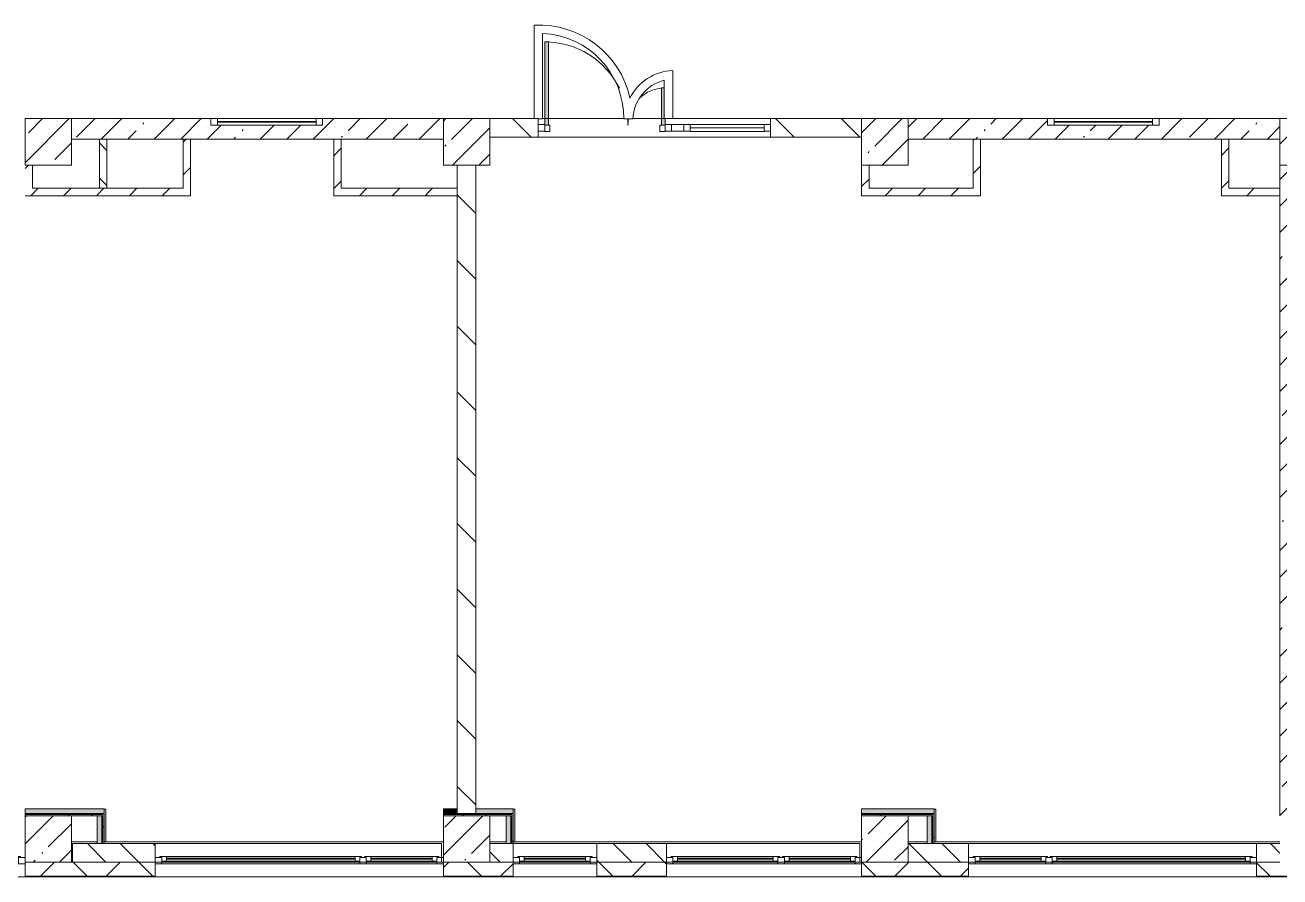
# Model space of a CAD drawing. Header units: millimetres. Extents: x 81663 to 277412, y -8553 to 29000.
# Drawn here: x 200138 to 213638, y -258 to 8906 of the extents above; entities that cross this region are included whole.
import ezdxf

# ---------------------------------------------------------------- set-up
doc = ezdxf.new("R2010")
doc.units = ezdxf.units.MM
for name, color, linetype, lineweight, true_color in [('A-DETL-GENF-5', 7, 'Continuous', 5, 0xaaaaaa), ('A-DOOR-2', 7, 'Continuous', 5, 0xe2e2e2), ('A-DOOR-3', 7, 'Continuous', 5, 0xaaaaaa), ('A-FLOR-2', 7, 'Continuous', 5, 0xaaaaaa), ('I-WALL-1', 7, 'Continuous', 5, 0xe7e7e7), ('I-WALL-2', 7, 'Continuous', 9, 0xe7e7e7), ('I-WALL-5', 7, 'Continuous', 5, 0x787878)]:
    doc.layers.add(name, color=color, linetype=linetype, lineweight=lineweight, true_color=true_color)
for name, color, linetype, lineweight in [('A-GLAZ-2', 7, 'Continuous', 5), ('A-GLAZ-CURT-2', 7, 'Continuous', 5), ('A-GLAZ-CWMG-2', 7, 'Continuous', 5), ('A-WALL', 7, 'Continuous', 9), ('A-WALL-4', 7, 'Continuous', 5), ('I-WALL-3', 7, 'Continuous', 5), ('S-COLS-1', 7, 'Continuous', 5)]:
    doc.layers.add(name, color=color, linetype=linetype, lineweight=lineweight)
pattern_1 = [(45, (148228.23, 0), (-176.7767, 176.7767), [])]
pattern_2 = [(45, (148228.23, 0), (-285.1231, 285.1231), []), (45, (148513.35, 0), (-285.1231, 285.1231), [504.031, -100.806, 16.764, -84.042])]
pattern_3 = [(135, (148228.23, 0), (-353.5534, -353.5534), [])]
pattern_4 = [(135, (148228.23, 0), (-176.7767, -176.7767), [])]
pattern_5 = [(45, (148228.2, 0), (-530.33, 530.33), []), (135, (148228.2, 0), (-530.33, -530.33), [])]

# ---------------------------------------------------------------- blocks, each defined once
blk = doc.blocks.new('BSC_Колонна _Прямоугольная - 500х500-V7-2_5_3_птичка')
at = {"layer": 'S-COLS-1'}
h = blk.add_hatch(dxfattribs=at)
h.set_pattern_fill('FP_33', color=256, style=0, pattern_type=2)
h.set_pattern_definition([(45, (-52160, -7650), (-285.123, 285.123), []), (45, (-51874.88, -7650), (-285.123, 285.123), [504.031, -100.806, 16.764, -84.042])])
h.paths.add_polyline_path([(-250, -250), (250, -250), (250, 250), (-250, 250)])
for p, q in [((250, 250), (-250, 250)), ((-250, 250), (-250, -250)), ((250, -250), (250, 250)), ((-250, -250), (250, -250))]:
    blk.add_line(p, q, dxfattribs=at)
blk = doc.blocks.new('BSC_Колонна _Прямоугольная - 500х500-V8-2_5_3_птичка')
at = {"layer": 'S-COLS-1'}
h = blk.add_hatch(dxfattribs=at)
h.set_pattern_fill('FP_34', color=256, style=0, pattern_type=2)
h.set_pattern_definition([(45, (-61160, -7650), (-285.1231, 285.1231), []), (45, (-60874.88, -7650), (-285.123, 285.123), [504.031, -100.806, 16.764, -84.042])])
h.paths.add_polyline_path([(-250, -250), (250, -250), (250, 250), (-250, 250)])
for p, q in [((250, 250), (-250, 250)), ((-250, 250), (-250, -250)), ((250, -250), (250, 250)), ((-250, -250), (250, -250))]:
    blk.add_line(p, q, dxfattribs=at)
blk = doc.blocks.new('BSC_Колонна _Прямоугольная - 500х500-V14-2_5_3_птичка')
at = {"layer": 'S-COLS-1'}
h = blk.add_hatch(dxfattribs=at)
h.set_pattern_fill('FP_40', color=256, style=0, pattern_type=2)
h.set_pattern_definition([(45, (-52160, -150), (-285.123, 285.123), []), (45, (-51874.88, -150), (-285.123, 285.123), [504.031, -100.806, 16.764, -84.042])])
h.paths.add_polyline_path([(-250, -250), (250, -250), (250, 250), (-250, 250)])
for p, q in [((250, 250), (-250, 250)), ((-250, 250), (-250, -250)), ((250, -250), (250, 250)), ((-250, -250), (250, -250))]:
    blk.add_line(p, q, dxfattribs=at)
blk = doc.blocks.new('BSC_Колонна _Прямоугольная - 500х500-V15-2_5_3_птичка')
at = {"layer": 'S-COLS-1'}
h = blk.add_hatch(dxfattribs=at)
h.set_pattern_fill('FP_41', color=256, style=0, pattern_type=2)
h.set_pattern_definition([(45, (-61160, -150), (-285.123, 285.123), []), (45, (-60874.88, -150), (-285.123, 285.123), [504.031, -100.806, 16.764, -84.042])])
h.paths.add_polyline_path([(-159, -250), (250, -250), (250, 250), (-250, 250), (-250, -250)])
for p, q in [((250, 250), (-250, 250)), ((-250, 250), (-250, -250)), ((250, -250), (250, 250)), ((-250, -250), (250, -250))]:
    blk.add_line(p, q, dxfattribs=at)
blk = doc.blocks.new('BSC_Колонна _Прямоугольная - 500х500-V19-2_5_3_птичка')
at = {"layer": 'S-COLS-1'}
h = blk.add_hatch(dxfattribs=at)
h.set_pattern_fill('FP_45', color=256, style=0, pattern_type=2)
h.set_pattern_definition([(45, (-65660, -7650), (-285.1231, 285.1231), []), (45, (-65374.88, -7650), (-285.1231, 285.1231), [504.031, -100.806, 16.764, -84.042])])
h.paths.add_polyline_path([(-22, -250), (250, -250), (250, 250), (-250, 250), (-250, -250)])
for p, q in [((250, 250), (-250, 250)), ((-250, 250), (-250, -250)), ((250, -250), (250, 250)), ((-250, -250), (250, -250))]:
    blk.add_line(p, q, dxfattribs=at)
blk = doc.blocks.new('BSC_Колонна _Прямоугольная - 500х500-V37-2_5_3_птичка')
at = {"layer": 'S-COLS-1'}
h = blk.add_hatch(dxfattribs=at)
h.set_pattern_fill('FP_74', color=256, style=0, pattern_type=2)
h.set_pattern_definition([(45, (-56660, -150), (-285.123, 285.123), []), (45, (-56374.88, -150), (-285.123, 285.123), [504.031, -100.806, 16.764, -84.042])])
h.paths.add_polyline_path([(-250, -250), (250, -250), (250, 250), (-250, 250), (-250, 80)])
for p, q in [((250, 250), (-250, 250)), ((-250, 250), (-250, -250)), ((250, -250), (250, 250)), ((-250, -250), (250, -250))]:
    blk.add_line(p, q, dxfattribs=at)
blk = doc.blocks.new('BSC_Колонна _Прямоугольная - 500х500-V38-2_5_3_птичка')
at = {"layer": 'S-COLS-1'}
h = blk.add_hatch(dxfattribs=at)
h.set_pattern_fill('FP_75', color=256, style=0, pattern_type=2)
h.set_pattern_definition([(45, (-56660, -7650), (-285.123, 285.123), []), (45, (-56374.88, -7650), (-285.123, 285.123), [504.031, -100.806, 16.764, -84.042])])
h.paths.add_polyline_path([(-250, -250), (250, -250), (250, 250), (-250, 250), (-250, 100)])
for p, q in [((250, 250), (-250, 250)), ((-250, 250), (-250, -250)), ((250, -250), (250, 250)), ((-250, -250), (250, -250))]:
    blk.add_line(p, q, dxfattribs=at)
blk = doc.blocks.new('120_Окно_СКБ_2Ст - 120_Окно_СКБ_2Ст 3100х2500 _мал_створка слева_-22446080-2_5_3_птичка')
at = {"layer": 'A-GLAZ-2'}
for p, q in [((-1550, -127), (-1550, -57)), ((-1550, -57), (-1480, -57)), ((1550, -57), (-1550, -57)), ((-1480, -127), (-1550, -127)), ((-1550, -127), (-1500, -127)), ((-1480, -127), (-1500, -127)), ((-1500, -127), (-1500, -137)), ((-1480, -57), (-1480, -127)), ((650, -87), (-1480, -87)), ((-1480, -87), (-1480, -127)), ((-1430, -137), (-1430, -87)), ((-1430, -107), (600, -107)), ((600, -117), (-1430, -117)), ((600, -137), (600, -87)), ((650, -127), (650, -57)), ((650, -57), (720, -57)), ((650, -127), (650, -87)), ((720, -127), (650, -127)), ((670, -127), (650, -127)), ((670, -127), (700, -127)), ((670, -137), (670, -127)), ((720, -127), (700, -127)), ((700, -127), (700, -137)), ((720, -57), (720, -127)), ((1480, -87), (720, -87)), ((720, -87), (720, -127)), ((770, -137), (770, -87)), ((770, -107), (1430, -107)), ((1430, -117), (770, -117)), ((1430, -137), (1430, -87)), ((1480, -127), (1480, -57)), ((1480, -57), (1550, -57)), ((1480, -127), (1480, -87)), ((1550, -127), (1480, -127)), ((1500, -127), (1480, -127)), ((1500, -127), (1550, -127)), ((1500, -137), (1500, -127)), ((1550, -57), (1550, -127)), ((-1500, -137), (670, -137)), ((670, -137), (-1500, -137)), ((700, -137), (1500, -137)), ((1500, -137), (700, -137))]:
    blk.add_line(p, q, dxfattribs=at)
blk = doc.blocks.new('120_Окно_СКБ_1Ст - 120_Окно_СКБ_1Ст 900х2500_h_-20664874-2_5_3_птичка')
at = {"layer": 'A-GLAZ-2'}
for p, q in [((-450, -127), (-450, -57)), ((-450, -57), (-380, -57)), ((450, -57), (-450, -57)), ((-380, -127), (-450, -127)), ((-450, -127), (-400, -127)), ((-380, -127), (-400, -127)), ((-400, -127), (-400, -137)), ((-380, -57), (-380, -127)), ((380, -87), (-380, -87)), ((-380, -87), (-380, -127)), ((-330, -137), (-330, -87)), ((-330, -107), (330, -107)), ((330, -117), (-330, -117)), ((330, -137), (330, -87)), ((380, -127), (380, -57)), ((380, -57), (450, -57)), ((380, -127), (380, -87)), ((450, -127), (380, -127)), ((400, -127), (380, -127)), ((400, -127), (450, -127)), ((400, -137), (400, -127)), ((450, -57), (450, -127)), ((-400, -137), (400, -137)), ((400, -137), (-400, -137))]:
    blk.add_line(p, q, dxfattribs=at)
blk = doc.blocks.new('120_Окно_СКБ_2Ст - 120_Окно_СКБ_2Ст 2100х2500 _мал створка СЛЕВА_-22446485-2_5_3_птичка')
at = {"layer": 'A-GLAZ-2'}
for p, q in [((-1050, -127), (-1050, -57)), ((-1050, -57), (-980, -57)), ((1050, -57), (-1050, -57)), ((-980, -127), (-1050, -127)), ((-1050, -127), (-1000, -127)), ((-980, -127), (-1000, -127)), ((-1000, -127), (-1000, -137)), ((-980, -57), (-980, -127)), ((-220, -87), (-980, -87)), ((-980, -87), (-980, -127)), ((-930, -137), (-930, -87)), ((-930, -107), (-270, -107)), ((-270, -117), (-930, -117)), ((-270, -137), (-270, -87)), ((-220, -127), (-220, -57)), ((-220, -57), (-150, -57)), ((-220, -127), (-220, -87)), ((-150, -127), (-220, -127)), ((-200, -127), (-220, -127)), ((-200, -127), (-170, -127)), ((-200, -137), (-200, -127)), ((-150, -127), (-170, -127)), ((-170, -127), (-170, -137)), ((-150, -57), (-150, -127)), ((980, -87), (-150, -87)), ((-150, -87), (-150, -127)), ((-100, -137), (-100, -87)), ((-100, -107), (930, -107)), ((930, -117), (-100, -117)), ((930, -137), (930, -87)), ((980, -127), (980, -57)), ((980, -57), (1050, -57)), ((980, -127), (980, -87)), ((1050, -127), (980, -127)), ((1000, -127), (980, -127)), ((1000, -127), (1050, -127)), ((1000, -137), (1000, -127)), ((1050, -57), (1050, -127)), ((-1000, -137), (-200, -137)), ((-200, -137), (-1000, -137)), ((-170, -137), (1000, -137)), ((1000, -137), (-170, -137))]:
    blk.add_line(p, q, dxfattribs=at)
blk = doc.blocks.new('120_Окно_СКБ_2Ст - 120_Окно_СКБ_2Ст 3100х2500 _мал_ створка слева-2_-V46-2_5_3_птичка')
at = {"layer": 'A-GLAZ-2'}
for p, q in [((-1550, -127), (-1550, -57)), ((-1550, -57), (-1480, -57)), ((1550, -57), (-1550, -57)), ((-1480, -127), (-1550, -127)), ((-1550, -127), (-1500, -127)), ((-1480, -127), (-1500, -127)), ((-1500, -127), (-1500, -137)), ((-1480, -57), (-1480, -127)), ((-720, -87), (-1480, -87)), ((-1480, -87), (-1480, -127)), ((-1430, -137), (-1430, -87)), ((-1430, -107), (-770, -107)), ((-770, -117), (-1430, -117)), ((-770, -137), (-770, -87)), ((-720, -127), (-720, -57)), ((-720, -57), (-650, -57)), ((-720, -127), (-720, -87)), ((-650, -127), (-720, -127)), ((-700, -127), (-720, -127)), ((-700, -127), (-670, -127)), ((-700, -137), (-700, -127)), ((-650, -127), (-670, -127)), ((-670, -127), (-670, -137)), ((-650, -57), (-650, -127)), ((1480, -87), (-650, -87)), ((-650, -87), (-650, -127)), ((-600, -137), (-600, -87)), ((-600, -107), (1430, -107)), ((1430, -117), (-600, -117)), ((1430, -137), (1430, -87)), ((1480, -127), (1480, -57)), ((1480, -57), (1550, -57)), ((1480, -127), (1480, -87)), ((1550, -127), (1480, -127)), ((1500, -127), (1480, -127)), ((1500, -127), (1550, -127)), ((1500, -137), (1500, -127)), ((1550, -57), (1550, -127)), ((-1500, -137), (-700, -137)), ((-700, -137), (-1500, -137)), ((-670, -137), (1500, -137)), ((1500, -137), (-670, -137))]:
    blk.add_line(p, q, dxfattribs=at)
blk = doc.blocks.new('120_Окно_СКБ_2Ст - 120_Окно_СКБ_2Ст 3100х2500 _мал_ створка слева-2_-V47-2_5_3_птичка')
at = {"layer": 'A-GLAZ-2'}
for p, q in [((-1550, -127), (-1550, -57)), ((-1550, -57), (-1480, -57)), ((1550, -57), (-1550, -57)), ((-1480, -127), (-1550, -127)), ((-1550, -127), (-1503, -127)), ((-1480, -127), (-1500, -127)), ((-1500, -127), (-1500, -137)), ((-1480, -57), (-1480, -127)), ((-720, -87), (-1480, -87)), ((-1480, -87), (-1480, -127)), ((-1430, -137), (-1430, -87)), ((-1430, -107), (-770, -107)), ((-770, -117), (-1430, -117)), ((-770, -137), (-770, -87)), ((-720, -127), (-720, -57)), ((-720, -57), (-650, -57)), ((-720, -127), (-720, -87)), ((-650, -127), (-720, -127)), ((-700, -127), (-720, -127)), ((-700, -127), (-670, -127)), ((-700, -137), (-700, -127)), ((-650, -127), (-670, -127)), ((-670, -127), (-670, -137)), ((-650, -57), (-650, -127)), ((1480, -87), (-650, -87)), ((-650, -87), (-650, -127)), ((-600, -137), (-600, -87)), ((-600, -107), (1430, -107)), ((1430, -117), (-600, -117)), ((1430, -137), (1430, -87)), ((1480, -127), (1480, -57)), ((1480, -57), (1550, -57)), ((1480, -127), (1480, -87)), ((1550, -127), (1480, -127)), ((1500, -127), (1480, -127)), ((1500, -127), (1550, -127)), ((1500, -137), (1500, -127)), ((1550, -57), (1550, -127)), ((-1500, -137), (-700, -137)), ((-700, -137), (-1500, -137)), ((-670, -137), (1500, -137)), ((1500, -137), (-670, -137))]:
    blk.add_line(p, q, dxfattribs=at)
blk = doc.blocks.new('120_Окно_СКБ_1Ст - 120_Окно_СКБ_1Ст 400х1200 EI30-24228621-2_5_3_птичка')
at = {"layer": 'A-GLAZ-2'}
for p, q in [((-600, 40), (-600, 110)), ((-600, 110), (-530, 110)), ((600, 110), (-600, 110)), ((-530, 40), (-600, 40)), ((-600, 40), (600, 40)), ((-530, 110), (-530, 40)), ((530, 80), (-530, 80)), ((530, 70), (-530, 70)), ((530, 40), (530, 110)), ((530, 110), (600, 110)), ((600, 40), (530, 40)), ((600, 110), (600, 40))]:
    blk.add_line(p, q, dxfattribs=at)
blk = doc.blocks.new('Прямоугольный импост - 50 x 70 мм-31700031-2_5_3_птичка')
at = {"layer": 'A-GLAZ-CWMG-2'}
for p, q in [((-70, 35), (0, 35)), ((-70, -35), (-70, 35)), ((0, 35), (0, -35)), ((0, -35), (-70, -35))]:
    blk.add_line(p, q, dxfattribs=at)
blk = doc.blocks.new('Дверь_Витражная_остекление_ - ДВН_ДАО_Главный вход_1200 в свету-V157-2_5_3_птичка')
at = {"layer": 'A-DOOR-2'}
for points in [[(-607, 30), (-607, 925), (-647, 925), (-647, 30)], [(647, 30), (647, 100), (639, 100), (639, 430), (607, 430), (607, 30), (639, 30)]]:
    blk.add_hatch(color=256, dxfattribs=at).paths.add_polyline_path(points)
at = {"layer": 'A-DETL-GENF-5'}
for p, q in [((-607, 925), (-647, 925)), ((-647, 925), (-647, 35)), ((-607, 30), (-607, 925)), ((639, 430), (607, 430)), ((607, 430), (607, 30)), ((-647, 30), (-607, 30)), ((-592, 30), (-647, 30)), ((-592, -40), (-592, 30)), ((592, -40), (592, 30)), ((592, 30), (647, 30)), ((607, 30), (647, 30)), ((647, 35), (647, 100)), ((-647, -40), (-592, -40)), ((647, -40), (592, -40))]:
    blk.add_line(p, q, dxfattribs=at)
at = {"layer": 'A-DOOR-3'}
for p, q in [((-647, 925), (-647, 35)), ((647, 100), (647, 35))]:
    blk.add_line(p, q, dxfattribs=at)
for centre, radius, start, end in [((-647, 30), 895, 26.2405, 90), ((647, 30), 400, 91.3229, 133.9937), ((-647, 30), 895, 360, 4.3606), ((647, 30), 400, 170.1518, 180)]:
    blk.add_arc(centre, radius, start, end, dxfattribs=at)
blk = doc.blocks.new('Системная панель - Стемалит - 40мм-32257327-2_5_3_птичка')
at = {"layer": 'A-GLAZ-CURT-2'}
for p, q in [((65, 35), (-65, 35)), ((-65, 35), (-65, -35)), ((65, -35), (65, 35)), ((-65, -35), (65, -35))]:
    blk.add_line(p, q, dxfattribs=at)
blk = doc.blocks.new('Прямоугольный импост - 50 x 70 мм-31687886-2_5_3_птичка')
at = {"layer": 'A-GLAZ-CWMG-2'}
for p, q in [((-35, 35), (35, 35)), ((-35, -35), (-35, 35)), ((35, 35), (35, -35)), ((35, -35), (-35, -35))]:
    blk.add_line(p, q, dxfattribs=at)
blk = doc.blocks.new('Прямоугольный импост - 50 x 70 мм-31701779-2_5_3_птичка')
at = {"layer": 'A-GLAZ-CWMG-2'}
for p, q in [((0, 35), (-70, 35)), ((-70, 35), (-70, -35)), ((0, -35), (0, 35)), ((-70, -35), (0, -35))]:
    blk.add_line(p, q, dxfattribs=at)
blk = doc.blocks.new('Системная панель - Стекло - 40мм-V158-2_5_3_птичка')
at = {"layer": 'A-GLAZ-CURT-2'}
for p, q in [((397.5, 0), (-397.5, 0)), ((-397.5, 0), (-397.5, -40)), ((397.5, -40), (397.5, 0)), ((-397.5, -40), (397.5, -40))]:
    blk.add_line(p, q, dxfattribs=at)
blk = doc.blocks.new('Прямоугольный импост - 50 x 70 мм-31702100-2_5_3_птичка')
at = {"layer": 'A-GLAZ-CWMG-2'}
for p, q in [((-35, 35), (35, 35)), ((-35, -35), (-35, 35)), ((35, 35), (35, -35)), ((35, -35), (-35, -35))]:
    blk.add_line(p, q, dxfattribs=at)
blk = doc.blocks.new('Прямоугольный импост - 50 x 70 мм-31720914-2_5_3_птичка')
at = {"layer": 'A-GLAZ-CWMG-2'}
blk.add_line((6460, 7920), (5665, 7920), dxfattribs=at)

msp = doc.modelspace()

# ---------------------------------------------------------------- hatches: boundary and pattern name
at = {"layer": 'A-WALL-4'}
h = msp.add_hatch(dxfattribs=at)
h.set_pattern_fill('FP_58', color=256, style=0, pattern_type=2)
h.set_pattern_definition(pattern_4)
h.paths.add_polyline_path([(200648.2, -100), (201538.2, -100), (201538.2, 100), (200648.2, 100)])
h = msp.add_hatch(dxfattribs=at)
h.set_pattern_fill('FP_58', color=256, style=0, pattern_type=2)
h.set_pattern_definition(pattern_4)
h.paths.add_polyline_path([(206288.2, -100), (207038.2, -100), (207038.2, 100), (206288.2, 100)])
h.paths.add_polyline_path([(205388.2, -100), (205388.2, 100), (205138.2, 100), (205138.2, -100)])
h = msp.add_hatch(dxfattribs=at)
h.set_pattern_fill('FP_58', color=256, style=0, pattern_type=2)
h.set_pattern_definition(pattern_4)
h.paths.add_polyline_path([(210156.4, -100), (210288.2, -100), (210288.2, 100), (209638.2, 100), (209638.2, -100)])
h.paths.add_polyline_path([(213638.2, -100), (213638.2, 100), (213388.2, 100), (213388.2, -100)])
h = msp.add_hatch(dxfattribs=at)
h.set_pattern_fill('FP_48', color=256, style=0, pattern_type=2)
h.set_pattern_definition([(45, (148228.23, 0), (-353.5534, 353.5534), []), (135, (148228.23, 0), (-353.5534, -353.5534), [])])
h.paths.add_polyline_path([(223928.2, -250), (223928.2, -100), (219788.2, -100), (219788.2, -250), (223141.7, -250)])
h.paths.add_polyline_path([(217576.5, -250), (218888.2, -250), (218888.2, -100), (215288.2, -100), (215288.2, -250), (215721.5, -250)])
h.paths.add_polyline_path([(210156.4, -250), (210288.2, -250), (210288.2, -100), (209138.2, -100), (209138.2, -250), (209228.9, -250)])
h.paths.add_polyline_path([(205138.2, -250), (205388.2, -250), (205388.2, -100), (204638.2, -100), (204638.2, -250), (205055, -250)])
h.paths.add_polyline_path([(207038.2, -250), (207038.2, -100), (206288.2, -100), (206288.2, -250), (206446.3, -250)])
h.paths.add_polyline_path([(213388.2, -250), (214388.2, -250), (214388.2, -100), (213388.2, -100)])
h.paths.add_polyline_path([(201538.2, -250), (201538.2, -100), (200138.2, -100), (200138.2, -250), (200881.2, -250)])
h.paths.add_polyline_path([(197038.2, -250), (197038.2, -100), (195638.2, -100), (195638.2, -250), (196243.6, -250)])
h.paths.add_polyline_path([(193461, -250), (193538.2, -250), (193538.2, -100), (193164.6, -100), (193164.6, -250)])
h.paths.add_polyline_path([(191638.2, -250), (192264.6, -250), (192264.6, -100), (190888.2, -100), (190888.2, -250), (191606, -250)])
h.paths.add_polyline_path([(184118.2, -250), (184118.2, -100), (182998.2, -100), (182998.2, -250), (183722.1, -250)])
h.paths.add_polyline_path([(187268.2, -250), (187788.2, -250), (187788.2, -100), (186218.2, -100), (186218.2, -250), (186968.4, -250)])
h.paths.add_polyline_path([(181403.3, -250), (182098.2, -250), (182098.2, -100), (181238.2, -100), (181238.2, -250)])
h.paths.add_polyline_path([(179084.5, -250), (179138.2, -250), (179138.2, -100), (177438, -100), (177438, -250), (178620.7, -250)])
h.paths.add_polyline_path([(170273, -250), (170938.2, -250), (170938.2, -100), (169838.2, -100), (169838.2, -250)])
h.paths.add_polyline_path([(164707.9, -250), (165488.2, -250), (165488.2, -100), (164338.2, -100), (164338.2, -250)])
h.paths.add_polyline_path([(166388.2, -250), (167038.2, -250), (167038.2, -100), (166388.2, -100)])
h.paths.add_polyline_path([(173038.2, -250), (174638, -250), (174638, -100), (173038.2, -100)])
h.paths.add_polyline_path([(156788.2, -250), (156788.2, -100), (152858.2, -100), (152858.2, -250), (156360.2, -250)])
h.paths.add_polyline_path([(150795.1, -250), (151958.2, -250), (151958.2, -100), (147968.2, -100), (147968.2, -250), (148940.1, -250)])
h.paths.add_polyline_path([(159888.2, -250), (161238.2, -250), (161238.2, -100), (159888.2, -100)])
at = {"layer": 'I-WALL-1'}
for points in [[(204788.2, 425), (204788.2, 475), (204638.2, 475), (204638.2, 425)], [(200963.2, 100), (200963.2, 400), (200913.2, 400), (200913.2, 100)]]:
    msp.add_hatch(color=256, dxfattribs=at).paths.add_polyline_path(points)
at = {"layer": 'I-WALL-2'}
for points in [[(200988.2, 425), (200988.2, 475), (200138.2, 475), (200138.2, 425), (200881.2, 425)], [(205388.2, 425), (205388.2, 475), (204988.2, 475), (204988.2, 425), (205375.7, 425)], [(209918.2, 425), (209918.2, 475), (209138.2, 475), (209138.2, 425), (209228.9, 425)], [(205363.2, 100), (205363.2, 400), (205313.2, 400), (205313.2, 100)], [(209893.2, 100), (209893.2, 400), (209843.2, 400), (209843.2, 100)]]:
    msp.add_hatch(color=256, dxfattribs=at).paths.add_polyline_path(points)
at = {"layer": 'I-WALL-3'}
h = msp.add_hatch(dxfattribs=at)
h.set_pattern_fill('FP_56', color=256, style=0, pattern_type=2)
h.set_pattern_definition(pattern_2)
h.paths.add_polyline_path([(201918.2, 7680), (204638.2, 7680), (204638.2, 7900), (203338.2, 7900), (203338.2, 7830), (202138.2, 7830), (202138.2, 7900), (200638.2, 7900), (200638.2, 7680), (201838.2, 7680)])
h = msp.add_hatch(dxfattribs=at)
h.set_pattern_fill('FP_59', color=256, style=0, pattern_type=2)
h.set_pattern_definition(pattern_3)
h.paths.add_polyline_path([(209138.2, 7700), (209138.2, 7900), (208159.2, 7900), (208159.2, 7700), (208301.3, 7700)])
h.paths.add_polyline_path([(205138.2, 7700), (205659.2, 7700), (205659.2, 7900), (205138.2, 7900), (205138.2, 7750.3)])
h = msp.add_hatch(dxfattribs=at)
h.set_pattern_fill('FP_56', color=256, style=0, pattern_type=2)
h.set_pattern_definition(pattern_2)
h.paths.add_polyline_path([(213088.2, 7680), (213638.2, 7680), (213638.2, 7900), (212338.2, 7900), (212338.2, 7830), (211138.2, 7830), (211138.2, 7900), (209638.2, 7900), (209638.2, 7680), (213008.2, 7680)])
h = msp.add_hatch(dxfattribs=at)
h.set_pattern_fill('FP_60', color=256, style=0, pattern_type=2)
h.set_pattern_definition(pattern_1)
h.paths.add_polyline_path([(201918.2, 7070), (201918.2, 7680), (201838.2, 7680), (201838.2, 7070)])
h = msp.add_hatch(dxfattribs=at)
h.set_pattern_fill('FP_60', color=256, style=0, pattern_type=2)
h.set_pattern_definition(pattern_1)
h.paths.add_polyline_path([(203538.2, 7070), (203538.2, 7680), (203458.2, 7680), (203458.2, 7070)])
h = msp.add_hatch(dxfattribs=at)
h.set_pattern_fill('FP_60', color=256, style=0, pattern_type=2)
h.set_pattern_definition(pattern_1)
h.paths.add_polyline_path([(210418.2, 7150), (210418.2, 7680), (210338.2, 7680), (210338.2, 7150)])
h = msp.add_hatch(dxfattribs=at)
h.set_pattern_fill('FP_60', color=256, style=0, pattern_type=2)
h.set_pattern_definition(pattern_1)
h.paths.add_polyline_path([(213088.2, 7070), (213088.2, 7680), (213008.2, 7680), (213008.2, 7070)])
h = msp.add_hatch(dxfattribs=at)
h.set_pattern_fill('FP_60', color=256, style=0, pattern_type=2)
h.set_pattern_definition(pattern_1)
h.paths.add_polyline_path([(200218.2, 7150), (200218.2, 7400), (200138.2, 7400), (200138.2, 7150)])
h = msp.add_hatch(dxfattribs=at)
h.set_pattern_fill('FP_59', color=256, style=0, pattern_type=2)
h.set_pattern_definition(pattern_3)
h.paths.add_polyline_path([(204988.2, 425), (204988.2, 7400), (204788.2, 7400), (204788.2, 425)])
h = msp.add_hatch(dxfattribs=at)
h.set_pattern_fill('FP_60', color=256, style=0, pattern_type=2)
h.set_pattern_definition(pattern_1)
h.paths.add_polyline_path([(209218.2, 7150), (209218.2, 7400), (209138.2, 7400), (209138.2, 7150)])
h = msp.add_hatch(dxfattribs=at)
h.set_pattern_fill('FP_56', color=256, style=0, pattern_type=2)
h.set_pattern_definition(pattern_2)
h.paths.add_polyline_path([(213638.2, 400), (213858.2, 400), (213858.2, 7400), (213638.2, 7400), (213638.2, 808.9)])
h = msp.add_hatch(dxfattribs=at)
h.set_pattern_fill('FP_60', color=256, style=0, pattern_type=2)
h.set_pattern_definition(pattern_1)
h.paths.add_polyline_path([(201838.2, 7070), (201838.2, 7150), (200138.2, 7150), (200138.2, 7070), (200881.2, 7070)])
h = msp.add_hatch(dxfattribs=at)
h.set_pattern_fill('FP_60', color=256, style=0, pattern_type=2)
h.set_pattern_definition(pattern_1)
h.paths.add_polyline_path([(204486.7, 7070), (204486.7, 7150), (203538.2, 7150), (203538.2, 7070)])
h = msp.add_hatch(dxfattribs=at)
h.set_pattern_fill('FP_60', color=256, style=0, pattern_type=2)
h.set_pattern_definition(pattern_1)
h.paths.add_polyline_path([(204788.2, 7070), (204788.2, 7150), (204486.7, 7150), (204486.7, 7070), (204591.3, 7070)])
h = msp.add_hatch(dxfattribs=at)
h.set_pattern_fill('FP_60', color=256, style=0, pattern_type=2)
h.set_pattern_definition(pattern_1)
h.paths.add_polyline_path([(209138.2, 7070), (210418.2, 7070), (210418.2, 7150), (209138.2, 7150)])
h = msp.add_hatch(dxfattribs=at)
h.set_pattern_fill('FP_60', color=256, style=0, pattern_type=2)
h.set_pattern_definition(pattern_1)
h.paths.add_polyline_path([(213638.2, 7070), (213638.2, 7150), (213088.2, 7150), (213088.2, 7070)])
h = msp.add_hatch(dxfattribs=at)
h.set_pattern_fill('FP_160', color=256, style=0, pattern_type=2)
h.set_pattern_definition(pattern_5)
h.paths.add_polyline_path([(200975.7, 412.5), (200988.2, 412.5), (200988.2, 425), (200138.2, 425), (200138.2, 412.5), (200881.2, 412.5)])
h = msp.add_hatch(dxfattribs=at)
h.set_pattern_fill('FP_160', color=256, style=0, pattern_type=2)
h.set_pattern_definition(pattern_5)
h.paths.add_polyline_path([(200975.7, 400), (200975.7, 412.5), (200138.2, 412.5), (200138.2, 400), (200963.2, 400)])
h = msp.add_hatch(dxfattribs=at)
h.set_pattern_fill('FP_160', color=256, style=0, pattern_type=2)
h.set_pattern_definition(pattern_5)
h.paths.add_polyline_path([(200975.7, 100), (200988.2, 100), (200988.2, 412.5), (200975.7, 412.5), (200975.7, 230.5)])
h = msp.add_hatch(dxfattribs=at)
h.set_pattern_fill('FP_160', color=256, style=0, pattern_type=2)
h.set_pattern_definition(pattern_5)
h.paths.add_polyline_path([(204988.2, 412.5), (204988.2, 425), (204638.2, 425), (204638.2, 412.5), (204788.2, 412.5)])
h = msp.add_hatch(dxfattribs=at)
h.set_pattern_fill('FP_160', color=256, style=0, pattern_type=2)
h.set_pattern_definition(pattern_5)
h.paths.add_polyline_path([(204988.2, 400), (204988.2, 412.5), (204638.2, 412.5), (204638.2, 400), (204788.2, 400)])
h = msp.add_hatch(dxfattribs=at)
h.set_pattern_fill('FP_160', color=256, style=0, pattern_type=2)
h.set_pattern_definition(pattern_5)
h.paths.add_polyline_path([(205375.7, 412.5), (205375.7, 425), (204788.2, 425), (204788.2, 412.5), (205363.2, 412.5)])
h = msp.add_hatch(dxfattribs=at)
h.set_pattern_fill('FP_160', color=256, style=0, pattern_type=2)
h.set_pattern_definition(pattern_5)
h.paths.add_polyline_path([(205138.2, 400), (205363.2, 400), (205363.2, 412.5), (204788.2, 412.5), (204788.2, 400), (205055, 400)])
h = msp.add_hatch(dxfattribs=at)
h.set_pattern_fill('FP_160', color=256, style=0, pattern_type=2)
h.set_pattern_definition(pattern_5)
h.paths.add_polyline_path([(205363.2, 100), (205375.7, 100), (205375.7, 412.5), (205363.2, 412.5), (205363.2, 230.5)])
h = msp.add_hatch(dxfattribs=at)
h.set_pattern_fill('FP_160', color=256, style=0, pattern_type=2)
h.set_pattern_definition(pattern_5)
h.paths.add_polyline_path([(205375.7, 100), (205388.2, 100), (205388.2, 425), (205375.7, 425), (205375.7, 230.5)])
h = msp.add_hatch(dxfattribs=at)
h.set_pattern_fill('FP_160', color=256, style=0, pattern_type=2)
h.set_pattern_definition(pattern_5)
h.paths.add_polyline_path([(209905.7, 412.5), (209918.2, 412.5), (209918.2, 425), (209138.2, 425), (209138.2, 412.5), (209228.9, 412.5)])
h = msp.add_hatch(dxfattribs=at)
h.set_pattern_fill('FP_160', color=256, style=0, pattern_type=2)
h.set_pattern_definition(pattern_5)
h.paths.add_polyline_path([(209905.7, 400), (209905.7, 412.5), (209138.2, 412.5), (209138.2, 400), (209893.2, 400)])
h = msp.add_hatch(dxfattribs=at)
h.set_pattern_fill('FP_160', color=256, style=0, pattern_type=2)
h.set_pattern_definition(pattern_5)
h.paths.add_polyline_path([(209905.7, 100), (209918.2, 100), (209918.2, 412.5), (209905.7, 412.5), (209905.7, 230.5)])
h = msp.add_hatch(dxfattribs=at)
h.set_pattern_fill('FP_160', color=256, style=0, pattern_type=2)
h.set_pattern_definition(pattern_5)
h.paths.add_polyline_path([(200975.7, 100), (200975.7, 400), (200963.2, 400), (200963.2, 100)])
h = msp.add_hatch(dxfattribs=at)
h.set_pattern_fill('FP_160', color=256, style=0, pattern_type=2)
h.set_pattern_definition(pattern_5)
h.paths.add_polyline_path([(209905.7, 100), (209905.7, 400), (209893.2, 400), (209893.2, 100)])
at = {"layer": 'I-WALL-5'}
h = msp.add_hatch(dxfattribs=at)
h.set_pattern_fill('FP_69', color=256, style=0, pattern_type=2)
h.set_pattern_definition([(135, (148228.23, 0), (-377.171, -377.171), [533.4, -88.9, 17.78, -88.9]), (135, (148228.23, 376.94), (-377.171, -377.171), []), (50, (148228.23, 0), (637.6445, -55.7866), [66.675, -733.425]), (355, (148228.2, 0), (-123.3494, 668.699), [53.34, -586.74]), (100.451, (148281.37, -4.65), (514.299, 612.908), [56.665, -623.315]), (46.184, (148228.2, 177.8), (948.776, -147.15), [100.012, -1100.137]), (96.636, (148307.3, 165.5), (830.909, 865.997), [84.998, -934.973]), (351.184, (148228.2, 177.8), (830.918, 865.988), [80.01, -880.11]), (21, (148317.13, 133.35), (530.6506, -357.9283), [66.675, -733.425]), (326, (148317.1, 133.35), (216.308, 644.6585), [53.34, -586.74]), (71.451, (148361.35, 103.5), (746.9596, 286.724), [56.665, -623.315]), (37.5, (148228.23, 0), (10.8105, 295.9426), [16.764, -562.864, 16.764, -578.866, -588.962]), (37.5, (148228.23, 0), (10.8105, 295.9426), [-1175.258, 16.764, -572.198]), (7.5, (148228.23, 0), (233.8692, 350.6318), [16.764, -322.834, 16.764, -549.529, -224.472]), (7.5, (148228.23, 0), (233.8692, 350.6318), [-905.891, 16.764, -207.708]), (327.5, (148029.98, 0), (474.5678, -20.0513), [16.764, -205.486, 16.764, -676.656, -920.115]), (327.5, (148029.98, 0), (474.5678, -20.0513), [-915.67, 16.764, -903.351]), (317.5, (147941.1, 0), (518.4522, 88.9934), [16.764, -272.161, 16.764, -443.738, -653.415]), (317.5, (147941.1, 0), (518.4522, 88.9934), [-749.427, 16.764, -636.651])])
h.paths.add_polyline_path([(201018.2, 7150), (201018.2, 7680), (200938.2, 7680), (200938.2, 7150)])

# ---------------------------------------------------------------- linework, layer by layer
at = {"layer": 'A-FLOR-2'}
for p, q in [((205616.3, 8904.6), (205616.3, 7900)), ((205706.3, 7897), (205706.3, 8815.2)), ((207105.2, 7900), (207105.2, 8418.4)), ((207015.2, 8314.2), (207015.2, 7900)), ((205659.2, 7897), (205706.3, 7897)), ((205706.3, 7900), (206578.6, 7900)), ((206578.8, 7897), (206676.8, 7897)), ((206677.1, 7900), (208159.2, 7900)), ((208159.2, 7900), (207105.2, 7900)), ((200988.2, 470), (201008.2, 470)), ((201008.2, 470), (201008.2, 120)), ((205388.2, 470), (205408.2, 470)), ((205408.2, 470), (205408.2, 120)), ((209918.2, 470), (209938.2, 470)), ((209938.2, 470), (209938.2, 120))]:
    msp.add_line(p, q, dxfattribs=at)
for centre, radius, start, end in [((205668.8, 7906), 1000, 12.44956, 93.01125), ((205668.8, 7906), 910, 359.43333, 87.64026), ((207130.2, 7875), 544, 92.63401, 153.04618), ((207130.2, 7875), 454, 104.67311, 177.22246)]:
    msp.add_arc(centre, radius, start, end, dxfattribs=at)
at = {"layer": 'A-WALL'}
for p, q in [((201918.2, 7680), (201838.2, 7680)), ((203538.2, 7680), (203458.2, 7680)), ((210418.2, 7680), (210338.2, 7680)), ((213088.2, 7680), (213008.2, 7680)), ((200938.2, 7150), (201018.2, 7150)), ((204788.2, 7070), (204788.2, 7150)), ((213638.2, 7070), (213638.2, 7150)), ((200988.2, 425), (200138.2, 425)), ((200975.7, 412.5), (200138.2, 412.5)), ((200975.7, 100), (200975.7, 412.5)), ((205388.2, 425), (204638.2, 425)), ((205375.7, 412.5), (204638.2, 412.5)), ((204788.2, 425), (204788.2, 475)), ((204988.2, 475), (204988.2, 425)), ((205375.7, 412.5), (205375.7, 100)), ((209918.2, 425), (209138.2, 425)), ((209905.7, 412.5), (209138.2, 412.5)), ((209905.7, 412.5), (209905.7, 100)), ((200963.2, 400), (200913.2, 400)), ((200963.2, 100), (200963.2, 400)), ((205313.2, 400), (205363.2, 400)), ((205363.2, 400), (205363.2, 100)), ((209893.2, 400), (209843.2, 400)), ((209893.2, 400), (209893.2, 100)), ((200648.2, -100), (201538.2, -100)), ((205138.2, -100), (205388.2, -100)), ((206288.2, -100), (207038.2, -100)), ((209638.2, -100), (210288.2, -100)), ((213388.2, -100), (213638.2, -100)), ((200138.2, -250), (201538.2, -250)), ((200138.2, -253), (201538.2, -253)), ((204638.2, -250), (205388.2, -250)), ((204638.2, -253), (205388.2, -253)), ((206288.2, -250), (207038.2, -250)), ((206288.2, -253), (207038.2, -253)), ((209138.2, -250), (210288.2, -250)), ((209138.2, -253), (210288.2, -253)), ((213388.2, -250), (214388.2, -250)), ((213388.2, -253), (214388.2, -253))]:
    msp.add_line(p, q, dxfattribs=at)
at = {"layer": 'A-WALL-4'}
for p, q in [((200648.2, 100), (200648.2, -100)), ((200648.2, 100), (204618.2, 100)), ((201538.2, -258), (201538.2, 100)), ((204618.2, -100), (204618.2, 100)), ((205138.2, 100), (209118.2, 100)), ((205388.2, -258), (205388.2, 100)), ((206288.2, 100), (206288.2, -258)), ((207038.2, -258), (207038.2, 100)), ((209118.2, -100), (209118.2, 100)), ((209638.2, 100), (213638.2, 100)), ((210288.2, -258), (210288.2, 100)), ((213388.2, 100), (213388.2, -258)), ((200138.2, -100), (200138.2, -258)), ((200638.2, -100), (200648.2, -100)), ((204638.2, -100), (204638.2, -258)), ((209138.2, -100), (209138.2, -258)), ((210288.2, -100), (213638.2, -100)), ((206288.2, -258), (173038.2, -258)), ((214388.2, -258), (206288.2, -258))]:
    msp.add_line(p, q, dxfattribs=at)
at = {"layer": 'I-WALL-3'}
for p, q in [((202138.2, 7900), (200638.2, 7900)), ((204638.2, 7900), (203338.2, 7900)), ((205659.2, 7900), (205138.2, 7900)), ((205659.2, 7700), (205659.2, 7900)), ((205706.3, 7900), (206578.6, 7900)), ((206677.1, 7900), (207015.2, 7900)), ((208159.2, 7900), (208159.2, 7700)), ((208159.2, 7900), (209138.2, 7900)), ((211138.2, 7900), (209638.2, 7900)), ((213638.2, 7900), (212338.2, 7900)), ((209138.2, 7700), (205138.2, 7700)), ((200638.2, 7680), (201838.2, 7680)), ((200938.2, 7680), (200938.2, 7150)), ((201018.2, 7150), (201018.2, 7680)), ((201838.2, 7680), (201838.2, 7150)), ((201918.2, 7070), (201918.2, 7680)), ((201918.2, 7680), (203458.2, 7680)), ((203458.2, 7680), (203458.2, 7070)), ((203538.2, 7150), (203538.2, 7680)), ((203538.2, 7680), (204638.2, 7680)), ((209638.2, 7680), (210338.2, 7680)), ((210338.2, 7680), (210338.2, 7150)), ((210418.2, 7070), (210418.2, 7680)), ((210418.2, 7680), (213008.2, 7680)), ((213008.2, 7680), (213008.2, 7070)), ((213088.2, 7150), (213088.2, 7680)), ((213088.2, 7680), (213638.2, 7680)), ((200218.2, 7150), (200218.2, 7400)), ((204788.2, 7400), (204788.2, 7150)), ((204988.2, 475), (204988.2, 7400)), ((209138.2, 7400), (209138.2, 7070)), ((209218.2, 7150), (209218.2, 7400)), ((213638.2, 7400), (213638.2, 7150)), ((200138.2, 7070), (201918.2, 7070)), ((200938.2, 7150), (200218.2, 7150)), ((201838.2, 7150), (201018.2, 7150)), ((203458.2, 7070), (204788.2, 7070)), ((204788.2, 7150), (203538.2, 7150)), ((204788.2, 7070), (204788.2, 475)), ((209138.2, 7070), (210418.2, 7070)), ((210338.2, 7150), (209218.2, 7150)), ((213008.2, 7070), (213638.2, 7070)), ((213638.2, 7150), (213088.2, 7150)), ((213638.2, 7070), (213638.2, 400)), ((200988.2, 475), (200138.2, 475)), ((200138.2, 475), (200138.2, 400)), ((200988.2, 100), (200988.2, 475)), ((204788.2, 475), (204638.2, 475)), ((204638.2, 475), (204638.2, 400)), ((205388.2, 475), (204988.2, 475)), ((205388.2, 100), (205388.2, 475)), ((209918.2, 475), (209138.2, 475)), ((209138.2, 475), (209138.2, 400)), ((209918.2, 100), (209918.2, 475)), ((200638.2, 400), (200913.2, 400)), ((200913.2, 400), (200913.2, 100)), ((205138.2, 400), (205313.2, 400)), ((205313.2, 400), (205313.2, 100)), ((209638.2, 400), (209843.2, 400)), ((209843.2, 400), (209843.2, 100)), ((200638.2, 120), (200913.2, 120)), ((200987.4, 120), (204638.2, 120)), ((205138.2, 120), (205313.2, 120)), ((205387.4, 120), (209138.2, 120)), ((209638.2, 120), (209843.2, 120)), ((209917.4, 120), (213638.2, 120)), ((204638.2, -100), (201538.2, -100)), ((206288.2, -100), (205388.2, -100)), ((209138.2, -100), (207038.2, -100))]:
    msp.add_line(p, q, dxfattribs=at)

# ---------------------------------------------------------------- block references
at = {"layer": 'A-DOOR-3'}
msp.add_blockref('Дверь_Витражная_остекление_ - ДВН_ДАО_Главный вход_1200 в свету-V157-2_5_3_птичка', (206376.7, 7800), dxfattribs=at)
at = {"layer": 'A-GLAZ-2'}
for p in [(202738.2, 7790), (211738.2, 7790)]:
    msp.add_blockref('120_Окно_СКБ_1Ст - 120_Окно_СКБ_1Ст 400х1200 EI30-24228621-2_5_3_птичка', p, dxfattribs=at)
at = {"layer": 'A-GLAZ-2', "rotation": 180}
for name, p in [('120_Окно_СКБ_2Ст - 120_Окно_СКБ_2Ст 3100х2500 _мал_ створка слева-2_-V46-2_5_3_птичка', (198588.2, -175)), ('120_Окно_СКБ_2Ст - 120_Окно_СКБ_2Ст 3100х2500 _мал_ створка слева-2_-V47-2_5_3_птичка', (203088.2, -175)), ('120_Окно_СКБ_1Ст - 120_Окно_СКБ_1Ст 900х2500_h_-20664874-2_5_3_птичка', (205838.2, -175)), ('120_Окно_СКБ_2Ст - 120_Окно_СКБ_2Ст 2100х2500 _мал створка СЛЕВА_-22446485-2_5_3_птичка', (208088.2, -175)), ('120_Окно_СКБ_2Ст - 120_Окно_СКБ_2Ст 3100х2500 _мал_створка слева_-22446080-2_5_3_птичка', (211838.2, -175))]:
    msp.add_blockref(name, p, dxfattribs=at)
at = {"layer": 'A-GLAZ-CURT-2'}
for name, p in [('Системная панель - Стемалит - 40мм-32257327-2_5_3_птичка', (207159.2, 7800)), ('Системная панель - Стекло - 40мм-V158-2_5_3_птичка', (207691.7, 7800))]:
    msp.add_blockref(name, p, dxfattribs=at)
at = {"layer": 'A-GLAZ-CWMG-2', "rotation": 180}
msp.add_blockref('Прямоугольный импост - 50 x 70 мм-31701779-2_5_3_птичка', (205659.2, 7800), dxfattribs=at)
at = {"layer": 'A-GLAZ-CWMG-2', "extrusion": (0, 0, -1), "rotation": 180}
for name, p in [('Прямоугольный импост - 50 x 70 мм-31687886-2_5_3_птичка', (-207059.2, 7800)), ('Прямоугольный импост - 50 x 70 мм-31702100-2_5_3_птичка', (-207259.2, 7800)), ('Прямоугольный импост - 50 x 70 мм-31700031-2_5_3_птичка', (-208159.2, 7800))]:
    msp.add_blockref(name, p, dxfattribs=at)
at = {"layer": 'A-GLAZ-CWMG-2'}
msp.add_blockref('Прямоугольный импост - 50 x 70 мм-31720914-2_5_3_птичка', (201629.2, -85), dxfattribs=at)
at = {"layer": 'S-COLS-1'}
for name, p in [('BSC_Колонна _Прямоугольная - 500х500-V7-2_5_3_птичка', (200388.2, 7650)), ('BSC_Колонна _Прямоугольная - 500х500-V38-2_5_3_птичка', (204888.2, 7650)), ('BSC_Колонна _Прямоугольная - 500х500-V8-2_5_3_птичка', (209388.2, 7650)), ('BSC_Колонна _Прямоугольная - 500х500-V19-2_5_3_птичка', (213888.2, 7650)), ('BSC_Колонна _Прямоугольная - 500х500-V14-2_5_3_птичка', (200388.2, 150)), ('BSC_Колонна _Прямоугольная - 500х500-V37-2_5_3_птичка', (204888.2, 150)), ('BSC_Колонна _Прямоугольная - 500х500-V15-2_5_3_птичка', (209388.2, 150))]:
    msp.add_blockref(name, p, dxfattribs=at)

doc.saveas('drawing.dxf')
